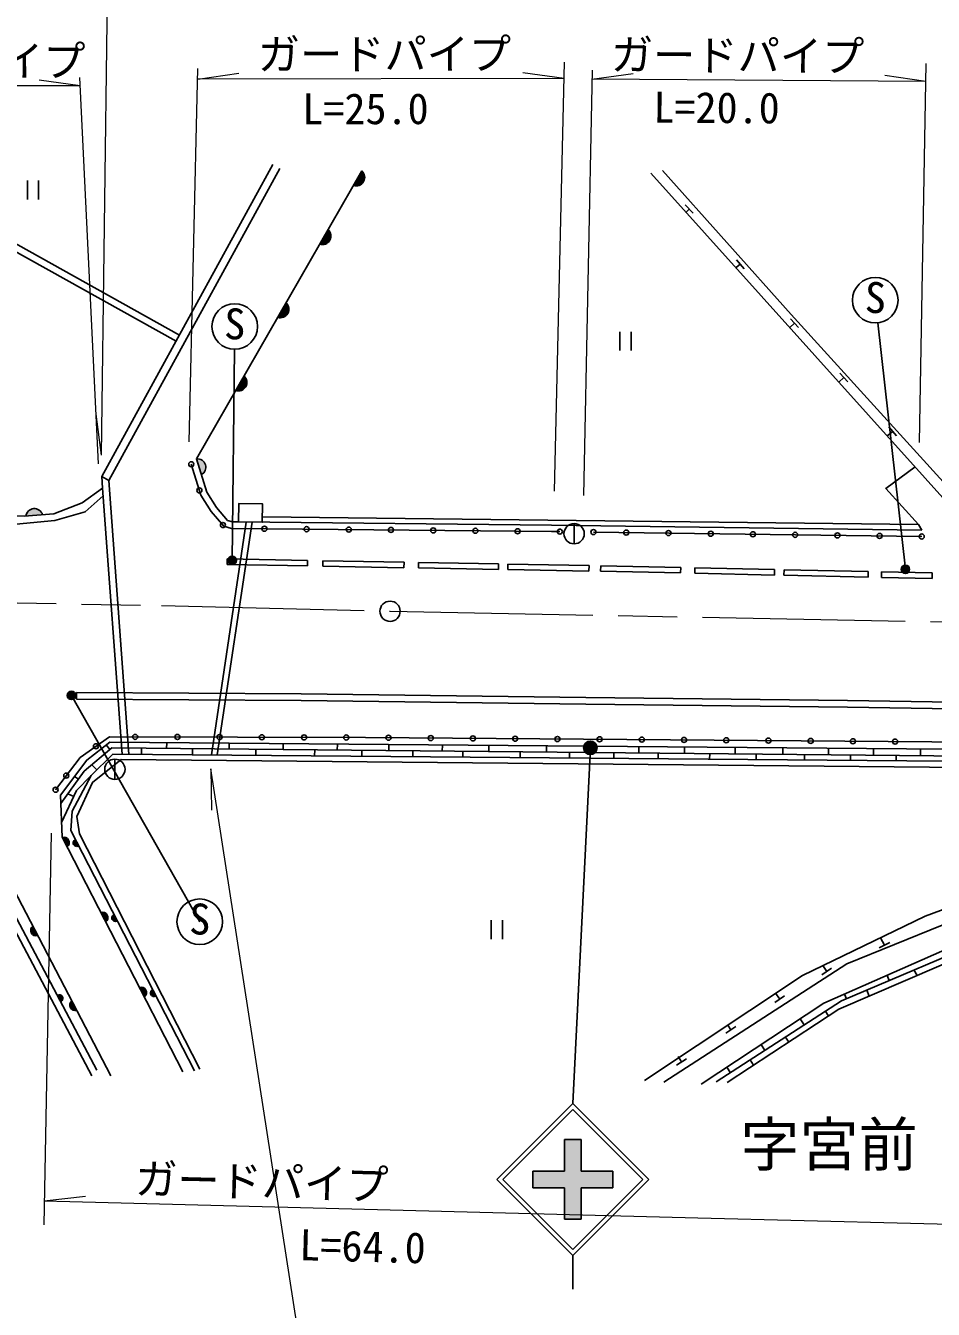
# Model space of a CAD drawing. Units: millimetres at full size, sheet at 1:1000; details may follow other scales. Extents: x 40000 to 680000, y 20000 to 380000.
# Drawn here: x 350134 to 403880, y 241969 to 318024 of the extents above; entities that cross this region are included whole.
import ezdxf
from ezdxf.enums import TextEntityAlignment as Align

# ---------------------------------------------------------------- set-up
doc = ezdxf.new("R2010")
doc.units = ezdxf.units.MM
doc.header["$LTSCALE"] = 1000
doc.linetypes.add('CHAIN', pattern=[18.5, 12, -1.5, 3.5, -1.5])
for name, color, linetype, lineweight in [('M-BGD', 7, 'Continuous', 25), ('M-BGD-EXST', 7, 'Continuous', 25), ('M-BMK', 2, 'CHAIN', 13), ('M-BMK-SRVR', 3, 'Continuous', 25), ('M-STR-HTXT', 7, 'Continuous', 13), ('M-STR-STRC', 7, 'Continuous', 25)]:
    doc.layers.add(name, color=color, linetype=linetype, lineweight=lineweight)
doc.layers.add('M-BMK-HTXT', color=7, linetype='Continuous')
doc.styles.add('ＭＳ ゴシック', font='')
doc.styles.get('ＭＳ ゴシック').set_extended_font_data('MS Gothic')

msp = doc.modelspace()

# ---------------------------------------------------------------- hatches: boundary and pattern name
at = {"layer": 'M-BGD'}
for points in [[(369542, 308555), (370035, 309414, -0.82183)], [(367546, 305078), (368039, 305938, -0.82183)], [(365056, 300742), (365550, 301601, -0.82183)], [(362567, 296406), (363060, 297265, -0.82183)], [(360537, 291413), (360244, 292360, -0.82183)], [(351134, 289049), (350146, 288964, -0.82183)], [(352587, 269375), (352301, 269931, -0.84072)], [(353273, 269439), (353089, 269796, 0.4608), (352972, 269510, 0.4608)], [(354874, 264929), (354588, 265485, -0.84072)], [(355560, 264992), (355376, 265350, 0.4608), (355259, 265064, 0.4608)], [(350554, 264670), (350843, 264116, -0.84072)], [(357162, 260482), (356875, 261039, -0.84072)], [(357847, 260546), (357663, 260903, 0.4608), (357546, 260617, 0.4608)], [(352010, 260560), (352199, 260206, 0.4608), (352312, 260493, 0.4608)], [(352868, 260238), (353158, 259684, -0.84072)]]:
    msp.add_hatch(color=256, dxfattribs=at).paths.add_polyline_path(points)
at = {"layer": 'M-BGD-EXST'}
for points in [[(362583, 286459, -1), (362144, 286220, -0.41421), (362244, 286559, -0.41421)], [(402448, 285934, -1), (402009, 285694, -0.41421), (402109, 286034, -0.41421)], [(353065, 278460, -1), (352626, 278221, -0.41421), (352726, 278560, -0.41421)]]:
    msp.add_hatch(color=256, dxfattribs=at).paths.add_polyline_path(points)
at = {"layer": 'M-STR-STRC'}
for points in [[(383233, 275021, -0.41421), (383356, 275573, -0.41421), (383908, 275450, -1)], [(380174, 250162), (382035, 250162), (382035, 252022), (383035, 252022), (383035, 250162), (384894, 250162), (384894, 249162), (383034, 249162), (383034, 247302), (382034, 247302), (382034, 249162), (380174, 249162)]]:
    msp.add_hatch(color=256, dxfattribs=at).paths.add_polyline_path(points)

# ---------------------------------------------------------------- linework, layer by layer
at = {"layer": 'M-BGD'}
for p, q in [((364778, 309793), (354648, 291308)), ((365191, 309567), (355060, 291082)), ((350235, 308852), (350235, 307734)), ((350902, 308852), (350902, 307734)), ((389669, 306906), (389185, 307411)), ((389427, 307158), (389251, 306968)), ((392448, 303892), (392197, 303688)), ((392676, 303626), (392219, 304157)), ((395891, 300144), (395423, 300664)), ((385319, 299892), (385319, 298774)), ((385985, 299892), (385985, 298774)), ((395657, 300404), (395375, 300150)), ((398817, 296921), (398341, 297435)), ((398579, 297178), (398287, 296908)), ((401476, 293984), (401156, 293714)), ((401702, 293716), (401251, 294252)), ((355060, 291082), (354648, 291308)), ((355846, 274862), (354686, 290629)), ((355060, 291082), (356242, 274859)), ((363193, 288614), (361128, 274818)), ((363541, 288611), (361482, 274815)), ((364150, 288923), (402994, 288476)), ((382607, 288525), (382607, 287325)), ((383752, 288018), (403196, 287758)), ((362060, 286099), (362066, 286425)), ((366820, 286013), (362060, 286099)), ((366826, 286339), (362066, 286425)), ((366826, 286339), (366820, 286013)), ((367731, 286323), (367725, 285997)), ((372534, 285910), (367725, 285997)), ((372540, 286236), (367731, 286323)), ((372540, 286236), (372534, 285910)), ((373395, 286220), (373390, 285894)), ((378140, 286134), (373395, 286220)), ((378140, 286134), (378134, 285808)), ((378681, 286125), (378675, 285798)), ((383494, 286037), (378681, 286125)), ((383494, 286037), (383488, 285711)), ((384182, 286025), (384175, 285699)), ((388920, 285922), (384182, 286025)), ((378134, 285808), (373390, 285894)), ((383488, 285711), (378675, 285798)), ((388920, 285922), (388913, 285596)), ((389756, 285904), (389749, 285578)), ((394466, 285475), (389749, 285578)), ((394473, 285801), (389756, 285904)), ((394473, 285801), (394466, 285475)), ((395041, 285789), (395034, 285463)), ((400021, 285354), (395034, 285463)), ((400028, 285680), (395041, 285789)), ((400028, 285680), (400021, 285354)), ((400804, 285337), (400811, 285663)), ((403803, 285272), (400804, 285337)), ((403811, 285598), (400811, 285663)), ((403803, 285272), (403811, 285598)), ((353148, 278123), (353151, 278523)), ((354901, 275405), (355126, 275139)), ((358485, 275539), (358482, 275201)), ((362186, 275508), (362182, 275165)), ((365387, 275481), (365384, 275134)), ((368589, 275454), (368585, 275103)), ((371647, 275428), (371644, 275073)), ((374806, 275402), (374803, 275043)), ((377562, 275379), (377558, 275016)), ((380970, 275350), (380967, 274983)), ((355415, 274564), (355415, 273364)), ((356994, 275215), (356991, 274853)), ((360020, 275186), (360017, 274827)), ((363766, 275150), (363763, 274795)), ((367248, 275116), (367245, 274766)), ((370036, 275089), (370033, 274742)), ((373065, 275060), (373062, 274717)), ((376017, 275031), (376014, 274692)), ((379414, 274998), (379411, 274663)), ((382343, 274970), (382340, 274639)), ((384957, 274944), (384954, 274617)), ((386436, 275304), (386433, 274930)), ((387580, 274919), (387577, 274594)), ((389148, 275282), (389144, 274904)), ((390639, 274889), (390636, 274569)), ((392153, 275256), (392150, 274875)), ((393384, 274863), (393382, 274545)), ((394962, 275233), (394959, 274847)), ((396257, 274835), (396255, 274521)), ((397675, 275210), (397671, 274821)), ((398981, 274809), (398978, 274498)), ((400341, 275188), (400337, 274795)), ((401681, 274782), (401679, 274475)), ((403118, 275164), (403114, 274768)), ((354055, 274236), (354351, 273936)), ((353027, 273547), (353259, 273379)), ((352637, 272519), (352981, 272360)), ((377706, 265023), (377706, 263905)), ((378373, 265023), (378373, 263905)), ((400984, 263541), (400762, 263985)), ((400671, 263384), (401297, 263697)), ((397276, 261796), (397858, 262184)), ((397567, 261990), (397336, 262337)), ((401139, 261757), (401269, 261452)), ((402733, 262074), (402930, 261750)), ((399934, 260884), (400089, 260523)), ((394503, 260139), (395070, 260549)), ((394787, 260344), (394533, 260694)), ((398621, 260644), (398736, 260375)), ((397491, 259636), (397680, 259347)), ((391595, 258340), (392184, 258717)), ((391890, 258528), (391708, 258812)), ((395994, 259181), (396229, 258818)), ((395120, 258099), (395318, 257799)), ((393684, 257659), (393908, 257313)), ((388669, 256444), (389267, 256807)), ((388968, 256625), (388773, 256946)), ((391646, 256316), (391860, 255986)), ((393036, 256749), (393241, 256437))]:
    msp.add_line(p, q, dxfattribs=at)
for points in [[(359242, 299691), (341413, 309633), (337638, 304099), (337669, 302369), (337288, 300325)], [(359042, 299327), (341542, 309085), (338056, 303974), (338085, 302334), (337481, 299790)], [(362744, 288619), (362388, 288622), (362087, 288713), (361430, 289473), (360860, 290375), (360244, 292360), (370035, 309414)], [(387161, 309294), (406573, 287684), (434469, 287124)], [(434463, 287578), (407204, 287973), (395456, 300910), (387852, 309438)], [(341174, 291732), (341792, 291308), (343144, 289703), (343834, 289643), (343936, 289190), (347714, 289014), (350038, 288955), (351802, 289106), (353484, 289743), (354686, 290629), (354648, 291308)], [(359941, 292038), (360507, 290213), (361120, 289243), (361869, 288377), (362329, 288238), (381276, 288051), (381766, 288045)], [(403202, 288143), (402994, 288476), (401065, 290594), (402796, 291889)], [(339956, 290087), (343334, 288821), (349562, 288490), (351854, 288701), (353664, 289213), (354721, 290158)], [(362744, 288619), (381280, 288436), (403202, 288143)], [(388913, 285596), (384176, 285699), (384175, 285699)], [(353151, 278523), (366444, 278434), (383307, 278214), (398805, 278044), (416367, 277770), (427537, 277711)], [(353148, 278123), (366440, 278034), (383302, 277814), (398800, 277644), (416363, 277370), (427535, 277311)], [(351902, 272752), (353356, 274661), (355091, 275891), (370255, 275846), (414116, 275515)], [(352197, 272442), (353747, 274506), (355109, 275567), (414069, 275073)], [(352217, 271939), (353604, 273856), (355237, 275232), (414065, 274662)], [(360134, 256100), (352811, 270337), (352891, 271479), (354014, 273604), (355298, 274867), (414063, 274371)], [(360437, 256195), (353316, 270146), (353154, 271162), (354100, 273192), (355782, 274550), (414060, 273999)], [(352261, 270808), (353146, 272716), (354014, 273604)], [(359449, 256036), (352296, 269941), (352197, 272442)], [(386777, 255527), (396124, 261754), (403407, 265257), (411084, 268105), (417126, 269729), (417204, 272120)], [(387916, 255434), (398757, 262440), (407219, 265866), (413027, 267876), (417721, 268832), (417204, 272120)], [(346537, 270117), (347572, 268912), (354356, 256145)], [(346924, 270496), (348151, 269270), (355183, 255807)], [(347496, 268583), (347792, 267617), (354046, 255804)], [(390126, 255315), (397388, 260099), (406222, 264005), (414268, 266885), (419988, 268328), (421640, 268404), (435823, 266131)], [(391023, 255443), (398435, 260248), (407738, 264200), (414056, 266406), (417710, 267493), (421171, 268087), (427007, 267149)], [(391667, 255405), (398285, 259744), (406190, 263157), (414263, 266070), (418389, 267146), (421378, 267616), (435857, 266003)]]:
    msp.add_lwpolyline(points, dxfattribs=at)
msp.add_lwpolyline([(362744, 288619), (364147, 288605), (364158, 289692), (362755, 289706)], close=True, dxfattribs=at)
for centre, radius in [((359941, 292038), 150), ((360421, 290489), 150), ((361816, 288439), 150), ((364267, 288219), 150), ((366767, 288194), 150), ((369267, 288170), 150), ((371766, 288145), 150), ((374266, 288120), 150), ((382607, 287925), 600), ((376766, 288096), 150), ((379266, 288071), 150), ((381766, 288045), 150), ((383752, 288018), 150), ((385698, 287992), 150), ((388198, 287959), 150), ((390697, 287925), 150), ((393197, 287892), 150), ((395697, 287858), 150), ((398197, 287825), 150), ((400697, 287791), 150), ((403196, 287758), 150), ((354297, 275328), 150), ((356618, 275886), 150), ((359118, 275879), 150), ((361618, 275872), 150), ((364118, 275864), 150), ((366618, 275857), 150), ((369118, 275849), 150), ((371618, 275836), 150), ((374117, 275817), 150), ((376617, 275798), 150), ((379117, 275779), 150), ((381617, 275760), 150), ((384117, 275741), 150), ((386617, 275722), 150), ((389117, 275703), 150), ((391617, 275685), 150), ((394117, 275666), 150), ((396617, 275647), 150), ((399117, 275628), 150), ((401617, 275609), 150), ((355415, 273964), 600), ((352540, 273590), 150), ((351902, 272752), 150)]:
    msp.add_circle(centre, radius, dxfattribs=at)
for centre, radius, start, end in [((369704, 309034), 505, 251.30929, 48.96748), ((367708, 305557), 505, 251.30929, 48.96748), ((365218, 301220), 505, 251.30929, 48.96748), ((362728, 296884), 505, 251.30929, 48.96748), ((360297, 291858), 505, 298.42092, 96.07911), ((350648, 288909), 505, 16.07634, 173.73453), ((352395, 269628), 318, 307.11401, 107.33174), ((353153, 269603), 203, 108.25857, 306.18195), ((354683, 265182), 318, 307.11401, 107.33174), ((355440, 265157), 203, 108.25857, 306.18195), ((350747, 264418), 318, 127.46896, 287.68669), ((356970, 260736), 318, 307.11401, 107.33174), ((357727, 260710), 203, 108.25857, 306.18195), ((352132, 260398), 203, 289.02361, 126.94699), ((353062, 259986), 318, 127.46896, 287.68669)]:
    msp.add_arc(centre, radius, start, end, dxfattribs=at)
at = {"layer": 'M-BGD-EXST'}
for p, q in [((402228, 285814), (400594, 300417)), ((362364, 286340), (362498, 298851)), ((352845, 278341), (360441, 264935))]:
    msp.add_line(p, q, dxfattribs=at)
for centre, radius in [((400444, 301759), 1350), ((362512, 300200), 1350), ((362364, 286340), 250), ((402228, 285814), 250), ((352845, 278341), 250), ((360441, 264935), 1350)]:
    msp.add_circle(centre, radius, dxfattribs=at)
at = {"layer": 'M-BMK'}
msp.add_lwpolyline([(287587, 284836), (305190, 284484), (320269, 284186), (339938, 283989), (358183, 283677), (371711, 283327), (419960, 282400), (437438, 281957), (458566, 281534), (471549, 281238), (504515, 280575), (526986, 280232), (554111, 279850), (571454, 279581)], dxfattribs=at)
at = {"layer": 'M-BMK-SRVR'}
msp.add_circle((371711, 283327), 600, dxfattribs=at)
at = {"layer": 'M-STR-HTXT'}
for p, q in [((381448, 290451), (382036, 315864)), ((403062, 293323), (403447, 315777)), ((354453, 292055), (353332, 314944)), ((359824, 293369), (360336, 315496)), ((360321, 314857), (362751, 315203)), ((382014, 314895), (360321, 314857)), ((382014, 314895), (379582, 315232)), ((383677, 315397), (383162, 290189)), ((383666, 314857), (386100, 315181)), ((403429, 314715), (401000, 315074)), ((353355, 314467), (340054, 314443)), ((353355, 314467), (350923, 314804)), ((403429, 314715), (383666, 314857)), ((354623, 292580), (354313, 295015)), ((361104, 274000), (361137, 271546)), ((351641, 270184), (351207, 246973)), ((351233, 248400), (353672, 248678))]:
    msp.add_line(p, q, dxfattribs=at)
for points in [[(354623, 292580), (354973, 319766), (374518, 319438)], [(387533, 236188), (366898, 236506), (361104, 274000)], [(351233, 248400), (389930, 247397), (408823, 246911), (413260, 246932)]]:
    msp.add_lwpolyline(points, dxfattribs=at)
at = {"layer": 'M-STR-STRC'}
for p, q in [((383571, 275235), (382534, 254162)), ((378034, 249662), (382534, 254162)), ((387034, 249662), (382534, 254162)), ((378387, 249662), (382534, 253808)), ((386680, 249662), (382534, 253808)), ((382035, 252022), (383035, 252022)), ((382035, 252022), (382035, 250162)), ((383035, 252022), (383035, 250162)), ((378034, 249662), (382534, 245161)), ((378387, 249662), (382534, 245515)), ((380174, 250162), (380174, 249162)), ((380174, 250162), (382035, 250162)), ((382534, 245515), (386680, 249662)), ((382534, 245162), (387034, 249662)), ((383035, 250162), (384894, 250162)), ((384894, 250162), (384894, 249162)), ((380174, 249162), (382034, 249162)), ((382034, 249162), (382034, 247302)), ((383034, 249162), (384894, 249162)), ((383034, 249162), (383034, 247302)), ((382034, 247302), (383034, 247302)), ((382534, 245162), (382534, 243162))]:
    msp.add_line(p, q, dxfattribs=at)
msp.add_circle((383571, 275235), 400, dxfattribs=at)

# ---------------------------------------------------------------- texts
at = {"layer": 'M-BGD-EXST', "style": 'ＭＳ ゴシック'}
for p in [(399788, 300466), (361857, 298908), (359786, 263642)]:
    msp.add_text('S', height=1833, rotation=358.508, dxfattribs=at).set_placement(p, align=Align.BOTTOM_LEFT)
at = {"layer": 'M-BMK-HTXT', "style": 'ＭＳ ゴシック'}
msp.add_text('字宮前', height=2566, dxfattribs=at).set_placement((392456, 249683), align=Align.BOTTOM_LEFT)
at = {"layer": 'M-STR-HTXT', "style": 'ＭＳ ゴシック'}
for s, rotation, p in [('ガードパイプ', 0.1, (363881, 314863)), ('ガードパイプ', 359.588, (384779, 314849)), ('ガードパイプ', 0.103, (338681, 314441)), ('L=20.0', 359.588, (387294, 311735)), ('L=25.0', 0.1, (366516, 311630)), ('ガードパイプ', 358.516, (356580, 248261)), ('L=64.0', 358.516, (366305, 244333))]:
    msp.add_text(s, height=1833, rotation=rotation, dxfattribs=at).set_placement(p, align=Align.BOTTOM_LEFT)

doc.saveas('drawing.dxf')
